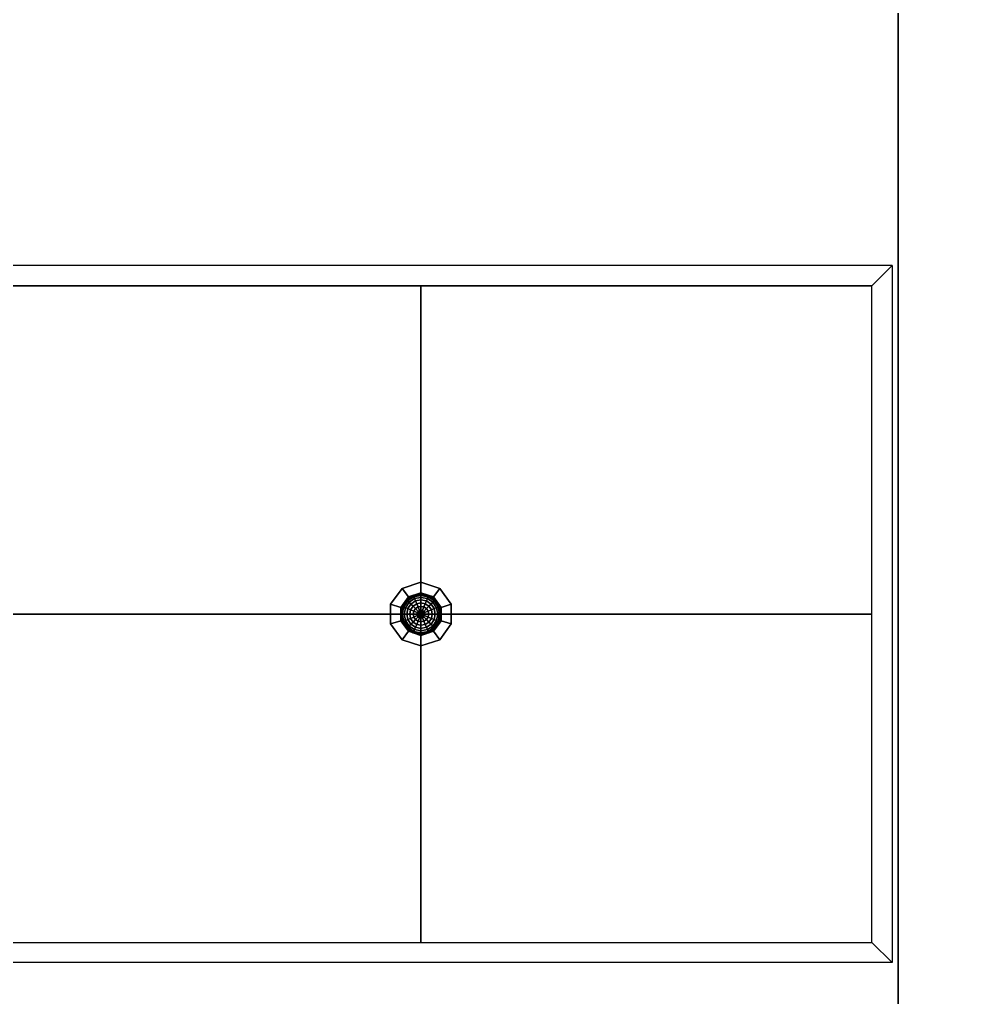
# Model space of a CAD drawing. Header units: millimetres. Extents: x 116.8 to 135.8, y -35.1 to -13.1.
# Drawn here: x 128.919 to 131.249, y -31.342 to -28.921 of the extents above; entities that cross this region are included whole.
import ezdxf

# ---------------------------------------------------------------- set-up
doc = ezdxf.new("R2010")
doc.units = ezdxf.units.MM
for name, color, linetype in [('controsoffitto', 41, 'Continuous'), ('cromato', 251, 'Continuous'), ('lampada', 2, 'Continuous'), ('pavimento', 253, 'Continuous'), ('pavimento_terrazza', 7, 'Continuous'), ('soffitto', 41, 'Continuous')]:
    doc.layers.add(name, color=color, linetype=linetype)

msp = doc.modelspace()

# ---------------------------------------------------------------- linework, layer by layer
at = {"layer": 'controsoffitto'}
for points in [[(126.5145, -29.5302, 2.7), (126.5645, -29.5802, 2.6), (131.0276, -29.5802, 2.6), (131.0776, -29.5302, 2.7)], [(131.0776, -31.2556, 2.7), (131.0276, -31.2056, 2.6), (131.0276, -29.5802, 2.6), (131.0776, -29.5302, 2.7)], [(129.9118, -29.5802, 2.6), (128.796, -29.5802, 2.6), (128.796, -30.3929, 2.6), (129.9118, -30.3929, 2.6)], [(131.0276, -29.5802, 2.6), (129.9118, -29.5802, 2.6), (129.9118, -30.3929, 2.6), (131.0276, -30.3929, 2.6)], [(129.9118, -30.3929, 2.6), (128.796, -30.3929, 2.6), (128.796, -31.2056, 2.6), (129.9118, -31.2056, 2.6)], [(131.0276, -30.3929, 2.6), (129.9118, -30.3929, 2.6), (129.9118, -31.2056, 2.6), (131.0276, -31.2056, 2.6)], [(126.5145, -31.2556, 2.7), (126.5645, -31.2056, 2.6), (131.0276, -31.2056, 2.6), (131.0776, -31.2556, 2.7)]]:
    msp.add_3dface(points, dxfattribs=at)
at = {"layer": 'cromato'}
for points in [[(129.8809, -30.3504, 2.6), (129.8655, -30.3292, 2.6), (129.8368, -30.3686, 2.6), (129.8618, -30.3767, 2.6)], [(129.8618, -30.3767, 2.575), (129.8368, -30.3686, 2.575), (129.8655, -30.3292, 2.575), (129.8809, -30.3504, 2.575)], [(129.8368, -30.3686, 2.6), (129.8655, -30.3292, 2.6), (129.8655, -30.3292, 2.575), (129.8368, -30.3686, 2.575)], [(129.9118, -30.3404, 2.6), (129.9118, -30.3141, 2.6), (129.8655, -30.3292, 2.6), (129.8809, -30.3504, 2.6)], [(129.8809, -30.3504, 2.575), (129.8655, -30.3292, 2.575), (129.9118, -30.3141, 2.575), (129.9118, -30.3404, 2.575)], [(129.8655, -30.3292, 2.6), (129.9118, -30.3141, 2.6), (129.9118, -30.3141, 2.575), (129.8655, -30.3292, 2.575)], [(129.8655, -30.3292, 2.6), (129.8809, -30.3504, 2.6), (129.8809, -30.3504, 2.575), (129.8655, -30.3292, 2.575)], [(129.9427, -30.3504, 2.6), (129.9582, -30.3292, 2.6), (129.9118, -30.3141, 2.6), (129.9118, -30.3404, 2.6)], [(129.9118, -30.3404, 2.575), (129.9118, -30.3141, 2.575), (129.9582, -30.3292, 2.575), (129.9427, -30.3504, 2.575)], [(129.9118, -30.3141, 2.6), (129.9582, -30.3292, 2.6), (129.9582, -30.3292, 2.575), (129.9118, -30.3141, 2.575)], [(129.9118, -30.3141, 2.6), (129.9118, -30.3404, 2.6), (129.9118, -30.3404, 2.575), (129.9118, -30.3141, 2.575)], [(129.9618, -30.3767, 2.6), (129.9868, -30.3686, 2.6), (129.9582, -30.3292, 2.6), (129.9427, -30.3504, 2.6)], [(129.9427, -30.3504, 2.575), (129.9582, -30.3292, 2.575), (129.9868, -30.3686, 2.575), (129.9618, -30.3767, 2.575)], [(129.9427, -30.3504, 2.6), (129.9582, -30.3292, 2.6), (129.9582, -30.3292, 2.575), (129.9427, -30.3504, 2.575)], [(129.9582, -30.3292, 2.6), (129.9868, -30.3686, 2.6), (129.9868, -30.3686, 2.575), (129.9582, -30.3292, 2.575)], [(129.8809, -30.3504, 2.575), (129.8618, -30.3767, 2.575), (129.8618, -30.3767, 2.6), (129.8809, -30.3504, 2.6)], [(129.9118, -30.3404, 2.575), (129.8809, -30.3504, 2.575), (129.8809, -30.3504, 2.6), (129.9118, -30.3404, 2.6)], [(129.9427, -30.3504, 2.575), (129.9118, -30.3404, 2.575), (129.9118, -30.3404, 2.6), (129.9427, -30.3504, 2.6)], [(129.9618, -30.3767, 2.575), (129.9427, -30.3504, 2.575), (129.9427, -30.3504, 2.6), (129.9618, -30.3767, 2.6)], [(129.8618, -30.4092, 2.6), (129.8368, -30.4173, 2.6), (129.8368, -30.3686, 2.6), (129.8618, -30.3767, 2.6)], [(129.8618, -30.3767, 2.575), (129.8368, -30.3686, 2.575), (129.8368, -30.4173, 2.575), (129.8618, -30.4092, 2.575)], [(129.8618, -30.3767, 2.6), (129.8368, -30.3686, 2.6), (129.8368, -30.3686, 2.575), (129.8618, -30.3767, 2.575)], [(129.8368, -30.3686, 2.6), (129.8368, -30.4173, 2.6), (129.8368, -30.4173, 2.575), (129.8368, -30.3686, 2.575)], [(129.8618, -30.4092, 2.575), (129.8618, -30.3767, 2.575), (129.8618, -30.3767, 2.6), (129.8618, -30.4092, 2.6)], [(129.9618, -30.4092, 2.6), (129.9868, -30.4173, 2.6), (129.9868, -30.3686, 2.6), (129.9618, -30.3767, 2.6)], [(129.9618, -30.3767, 2.575), (129.9868, -30.3686, 2.575), (129.9868, -30.4173, 2.575), (129.9618, -30.4092, 2.575)], [(129.9868, -30.3686, 2.6), (129.9618, -30.3767, 2.6), (129.9618, -30.3767, 2.575), (129.9868, -30.3686, 2.575)], [(129.9618, -30.4092, 2.575), (129.9618, -30.3767, 2.575), (129.9618, -30.3767, 2.6), (129.9618, -30.4092, 2.6)], [(129.9868, -30.3686, 2.6), (129.9868, -30.4173, 2.6), (129.9868, -30.4173, 2.575), (129.9868, -30.3686, 2.575)], [(129.8809, -30.4355, 2.6), (129.8655, -30.4568, 2.6), (129.8368, -30.4173, 2.6), (129.8618, -30.4092, 2.6)], [(129.8618, -30.4092, 2.575), (129.8368, -30.4173, 2.575), (129.8655, -30.4568, 2.575), (129.8809, -30.4355, 2.575)], [(129.8618, -30.4092, 2.6), (129.8368, -30.4173, 2.6), (129.8368, -30.4173, 2.575), (129.8618, -30.4092, 2.575)], [(129.8368, -30.4173, 2.6), (129.8655, -30.4568, 2.6), (129.8655, -30.4568, 2.575), (129.8368, -30.4173, 2.575)], [(129.8809, -30.4355, 2.575), (129.8618, -30.4092, 2.575), (129.8618, -30.4092, 2.6), (129.8809, -30.4355, 2.6)], [(129.9618, -30.4092, 2.6), (129.9868, -30.4173, 2.6), (129.9582, -30.4568, 2.6), (129.9427, -30.4355, 2.6)], [(129.9427, -30.4355, 2.575), (129.9582, -30.4568, 2.575), (129.9868, -30.4173, 2.575), (129.9618, -30.4092, 2.575)], [(129.9618, -30.4092, 2.575), (129.9427, -30.4355, 2.575), (129.9427, -30.4355, 2.6), (129.9618, -30.4092, 2.6)], [(129.9582, -30.4568, 2.6), (129.9868, -30.4173, 2.6), (129.9868, -30.4173, 2.575), (129.9582, -30.4568, 2.575)], [(129.9868, -30.4173, 2.6), (129.9618, -30.4092, 2.6), (129.9618, -30.4092, 2.575), (129.9868, -30.4173, 2.575)], [(129.9118, -30.4455, 2.6), (129.9118, -30.4718, 2.6), (129.8655, -30.4568, 2.6), (129.8809, -30.4355, 2.6)], [(129.8809, -30.4355, 2.575), (129.8655, -30.4568, 2.575), (129.9118, -30.4718, 2.575), (129.9118, -30.4455, 2.575)], [(129.8809, -30.4355, 2.6), (129.8655, -30.4568, 2.6), (129.8655, -30.4568, 2.575), (129.8809, -30.4355, 2.575)], [(129.9118, -30.4455, 2.575), (129.8809, -30.4355, 2.575), (129.8809, -30.4355, 2.6), (129.9118, -30.4455, 2.6)], [(129.9427, -30.4355, 2.6), (129.9582, -30.4568, 2.6), (129.9118, -30.4718, 2.6), (129.9118, -30.4455, 2.6)], [(129.9118, -30.4455, 2.575), (129.9118, -30.4718, 2.575), (129.9582, -30.4568, 2.575), (129.9427, -30.4355, 2.575)], [(129.9427, -30.4355, 2.575), (129.9118, -30.4455, 2.575), (129.9118, -30.4455, 2.6), (129.9427, -30.4355, 2.6)], [(129.9118, -30.4455, 2.6), (129.9118, -30.4718, 2.6), (129.9118, -30.4718, 2.575), (129.9118, -30.4455, 2.575)], [(129.9427, -30.4355, 2.6), (129.9582, -30.4568, 2.6), (129.9582, -30.4568, 2.575), (129.9427, -30.4355, 2.575)], [(129.8655, -30.4568, 2.6), (129.9118, -30.4718, 2.6), (129.9118, -30.4718, 2.575), (129.8655, -30.4568, 2.575)], [(129.9118, -30.4718, 2.6), (129.9582, -30.4568, 2.6), (129.9582, -30.4568, 2.575), (129.9118, -30.4718, 2.575)]]:
    msp.add_3dface(points, dxfattribs=at)
at = {"layer": 'lampada'}
for points in [[(129.8665, -30.3742, 2.5652), (129.8772, -30.3583, 2.5652), (129.8765, -30.3576, 2.575), (129.8657, -30.3738, 2.575)], [(129.8692, -30.3753, 2.5559), (129.8792, -30.3603, 2.5559), (129.8772, -30.3583, 2.5652), (129.8665, -30.3742, 2.5652)], [(129.8772, -30.3583, 2.5652), (129.8931, -30.3477, 2.5652), (129.8927, -30.3468, 2.575), (129.8765, -30.3576, 2.575)], [(129.8792, -30.3603, 2.5559), (129.8942, -30.3503, 2.5559), (129.8931, -30.3477, 2.5652), (129.8772, -30.3583, 2.5652)], [(129.8824, -30.3636, 2.5472), (129.8959, -30.3546, 2.5472), (129.8942, -30.3503, 2.5559), (129.8792, -30.3603, 2.5559)], [(129.8868, -30.368, 2.5396), (129.8983, -30.3603, 2.5396), (129.8959, -30.3546, 2.5472), (129.8824, -30.3636, 2.5472)], [(129.8931, -30.3477, 2.5652), (129.9118, -30.3439, 2.5652), (129.9118, -30.343, 2.575), (129.8927, -30.3468, 2.575)], [(129.8942, -30.3503, 2.5559), (129.9118, -30.3468, 2.5559), (129.9118, -30.3439, 2.5652), (129.8931, -30.3477, 2.5652)], [(129.8959, -30.3546, 2.5472), (129.9118, -30.3514, 2.5472), (129.9118, -30.3468, 2.5559), (129.8942, -30.3503, 2.5559)], [(129.8983, -30.3603, 2.5396), (129.9118, -30.3576, 2.5396), (129.9118, -30.3514, 2.5472), (129.8959, -30.3546, 2.5472)], [(129.9012, -30.3673, 2.5334), (129.9118, -30.3652, 2.5334), (129.9118, -30.3576, 2.5396), (129.8983, -30.3603, 2.5396)], [(129.9118, -30.3439, 2.5652), (129.9306, -30.3477, 2.5652), (129.931, -30.3468, 2.575), (129.9118, -30.343, 2.575)], [(129.9118, -30.3468, 2.5559), (129.9295, -30.3503, 2.5559), (129.9306, -30.3477, 2.5652), (129.9118, -30.3439, 2.5652)], [(129.9118, -30.3514, 2.5472), (129.9278, -30.3546, 2.5472), (129.9295, -30.3503, 2.5559), (129.9118, -30.3468, 2.5559)], [(129.9118, -30.3576, 2.5396), (129.9254, -30.3603, 2.5396), (129.9278, -30.3546, 2.5472), (129.9118, -30.3514, 2.5472)], [(129.9118, -30.3652, 2.5334), (129.9225, -30.3673, 2.5334), (129.9254, -30.3603, 2.5396), (129.9118, -30.3576, 2.5396)], [(129.9254, -30.3603, 2.5396), (129.9368, -30.368, 2.5396), (129.9412, -30.3636, 2.5472), (129.9278, -30.3546, 2.5472)], [(129.9278, -30.3546, 2.5472), (129.9412, -30.3636, 2.5472), (129.9445, -30.3603, 2.5559), (129.9295, -30.3503, 2.5559)], [(129.9295, -30.3503, 2.5559), (129.9445, -30.3603, 2.5559), (129.9465, -30.3583, 2.5652), (129.9306, -30.3477, 2.5652)], [(129.9306, -30.3477, 2.5652), (129.9465, -30.3583, 2.5652), (129.9472, -30.3576, 2.575), (129.931, -30.3468, 2.575)], [(129.9445, -30.3603, 2.5559), (129.9545, -30.3753, 2.5559), (129.9572, -30.3742, 2.5652), (129.9465, -30.3583, 2.5652)], [(129.9465, -30.3583, 2.5652), (129.9572, -30.3742, 2.5652), (129.958, -30.3738, 2.575), (129.9472, -30.3576, 2.575)], [(129.8628, -30.393, 2.5652), (129.8665, -30.3742, 2.5652), (129.8657, -30.3738, 2.575), (129.8618, -30.393, 2.575)], [(129.8657, -30.393, 2.5559), (129.8692, -30.3753, 2.5559), (129.8665, -30.3742, 2.5652), (129.8628, -30.393, 2.5652)], [(129.8703, -30.393, 2.5472), (129.8734, -30.3771, 2.5472), (129.8692, -30.3753, 2.5559), (129.8657, -30.393, 2.5559)], [(129.8734, -30.3771, 2.5472), (129.8824, -30.3636, 2.5472), (129.8792, -30.3603, 2.5559), (129.8692, -30.3753, 2.5559)], [(129.8765, -30.393, 2.5396), (129.8792, -30.3794, 2.5396), (129.8734, -30.3771, 2.5472), (129.8703, -30.393, 2.5472)], [(129.8792, -30.3794, 2.5396), (129.8868, -30.368, 2.5396), (129.8824, -30.3636, 2.5472), (129.8734, -30.3771, 2.5472)], [(129.8841, -30.393, 2.5334), (129.8862, -30.3823, 2.5334), (129.8792, -30.3794, 2.5396), (129.8765, -30.393, 2.5396)], [(129.8862, -30.3823, 2.5334), (129.8922, -30.3733, 2.5334), (129.8868, -30.368, 2.5396), (129.8792, -30.3794, 2.5396)], [(129.8927, -30.393, 2.5288), (129.8942, -30.3856, 2.5288), (129.8862, -30.3823, 2.5334), (129.8841, -30.393, 2.5334)], [(129.8942, -30.3856, 2.5288), (129.8983, -30.3794, 2.5288), (129.8922, -30.3733, 2.5334), (129.8862, -30.3823, 2.5334)], [(129.8922, -30.3733, 2.5334), (129.9012, -30.3673, 2.5334), (129.8983, -30.3603, 2.5396), (129.8868, -30.368, 2.5396)], [(129.8983, -30.3794, 2.5288), (129.9045, -30.3753, 2.5288), (129.9012, -30.3673, 2.5334), (129.8922, -30.3733, 2.5334)], [(129.9028, -30.3892, 2.526), (129.9049, -30.3861, 2.526), (129.8983, -30.3794, 2.5288), (129.8942, -30.3856, 2.5288)], [(129.9049, -30.3861, 2.526), (129.9081, -30.384, 2.526), (129.9045, -30.3753, 2.5288), (129.8983, -30.3794, 2.5288)], [(129.9045, -30.3753, 2.5288), (129.9118, -30.3738, 2.5288), (129.9118, -30.3652, 2.5334), (129.9012, -30.3673, 2.5334)], [(129.9081, -30.384, 2.526), (129.9118, -30.3832, 2.526), (129.9118, -30.3738, 2.5288), (129.9045, -30.3753, 2.5288)], [(129.9118, -30.393, 2.525), (129.9118, -30.393, 2.525), (129.9081, -30.384, 2.526), (129.9049, -30.3861, 2.526)], [(129.9118, -30.393, 2.525), (129.9118, -30.393, 2.525), (129.9118, -30.3832, 2.526), (129.9081, -30.384, 2.526)], [(129.9118, -30.3738, 2.5288), (129.9192, -30.3753, 2.5288), (129.9225, -30.3673, 2.5334), (129.9118, -30.3652, 2.5334)], [(129.9118, -30.3832, 2.526), (129.9156, -30.384, 2.526), (129.9192, -30.3753, 2.5288), (129.9118, -30.3738, 2.5288)], [(129.9118, -30.393, 2.525), (129.9118, -30.393, 2.525), (129.9156, -30.384, 2.526), (129.9118, -30.3832, 2.526)], [(129.9118, -30.393, 2.525), (129.9118, -30.393, 2.525), (129.9187, -30.3861, 2.526), (129.9156, -30.384, 2.526)], [(129.9156, -30.384, 2.526), (129.9187, -30.3861, 2.526), (129.9254, -30.3794, 2.5288), (129.9192, -30.3753, 2.5288)], [(129.9187, -30.3861, 2.526), (129.9209, -30.3892, 2.526), (129.9295, -30.3856, 2.5288), (129.9254, -30.3794, 2.5288)], [(129.9192, -30.3753, 2.5288), (129.9254, -30.3794, 2.5288), (129.9315, -30.3733, 2.5334), (129.9225, -30.3673, 2.5334)], [(129.9225, -30.3673, 2.5334), (129.9315, -30.3733, 2.5334), (129.9368, -30.368, 2.5396), (129.9254, -30.3603, 2.5396)], [(129.9254, -30.3794, 2.5288), (129.9295, -30.3856, 2.5288), (129.9375, -30.3823, 2.5334), (129.9315, -30.3733, 2.5334)], [(129.9295, -30.3856, 2.5288), (129.931, -30.393, 2.5288), (129.9396, -30.393, 2.5334), (129.9375, -30.3823, 2.5334)], [(129.9315, -30.3733, 2.5334), (129.9375, -30.3823, 2.5334), (129.9445, -30.3794, 2.5396), (129.9368, -30.368, 2.5396)], [(129.9368, -30.368, 2.5396), (129.9445, -30.3794, 2.5396), (129.9503, -30.3771, 2.5472), (129.9412, -30.3636, 2.5472)], [(129.9375, -30.3823, 2.5334), (129.9396, -30.393, 2.5334), (129.9472, -30.393, 2.5396), (129.9445, -30.3794, 2.5396)], [(129.9412, -30.3636, 2.5472), (129.9503, -30.3771, 2.5472), (129.9545, -30.3753, 2.5559), (129.9445, -30.3603, 2.5559)], [(129.9445, -30.3794, 2.5396), (129.9472, -30.393, 2.5396), (129.9534, -30.393, 2.5472), (129.9503, -30.3771, 2.5472)], [(129.9503, -30.3771, 2.5472), (129.9534, -30.393, 2.5472), (129.958, -30.393, 2.5559), (129.9545, -30.3753, 2.5559)], [(129.9545, -30.3753, 2.5559), (129.958, -30.393, 2.5559), (129.9609, -30.393, 2.5652), (129.9572, -30.3742, 2.5652)], [(129.9572, -30.3742, 2.5652), (129.9609, -30.393, 2.5652), (129.9618, -30.393, 2.575), (129.958, -30.3738, 2.575)], [(129.8665, -30.4117, 2.5652), (129.8628, -30.393, 2.5652), (129.8618, -30.393, 2.575), (129.8657, -30.4121, 2.575)], [(129.8692, -30.4106, 2.5559), (129.8657, -30.393, 2.5559), (129.8628, -30.393, 2.5652), (129.8665, -30.4117, 2.5652)], [(129.8734, -30.4089, 2.5472), (129.8703, -30.393, 2.5472), (129.8657, -30.393, 2.5559), (129.8692, -30.4106, 2.5559)], [(129.8792, -30.4065, 2.5396), (129.8765, -30.393, 2.5396), (129.8703, -30.393, 2.5472), (129.8734, -30.4089, 2.5472)], [(129.8868, -30.418, 2.5396), (129.8792, -30.4065, 2.5396), (129.8734, -30.4089, 2.5472), (129.8824, -30.4224, 2.5472)], [(129.8862, -30.4036, 2.5334), (129.8841, -30.393, 2.5334), (129.8765, -30.393, 2.5396), (129.8792, -30.4065, 2.5396)], [(129.8922, -30.4126, 2.5334), (129.8862, -30.4036, 2.5334), (129.8792, -30.4065, 2.5396), (129.8868, -30.418, 2.5396)], [(129.8942, -30.4003, 2.5288), (129.8927, -30.393, 2.5288), (129.8841, -30.393, 2.5334), (129.8862, -30.4036, 2.5334)], [(129.8983, -30.4065, 2.5288), (129.8942, -30.4003, 2.5288), (129.8862, -30.4036, 2.5334), (129.8922, -30.4126, 2.5334)], [(129.9045, -30.4106, 2.5288), (129.8983, -30.4065, 2.5288), (129.8922, -30.4126, 2.5334), (129.9012, -30.4186, 2.5334)], [(129.9021, -30.393, 2.526), (129.9028, -30.3892, 2.526), (129.8942, -30.3856, 2.5288), (129.8927, -30.393, 2.5288)], [(129.9028, -30.3967, 2.526), (129.9021, -30.393, 2.526), (129.8927, -30.393, 2.5288), (129.8942, -30.4003, 2.5288)], [(129.9049, -30.3999, 2.526), (129.9028, -30.3967, 2.526), (129.8942, -30.4003, 2.5288), (129.8983, -30.4065, 2.5288)], [(129.9081, -30.402, 2.526), (129.9049, -30.3999, 2.526), (129.8983, -30.4065, 2.5288), (129.9045, -30.4106, 2.5288)], [(129.9118, -30.393, 2.525), (129.9118, -30.393, 2.525), (129.9028, -30.3892, 2.526), (129.9021, -30.393, 2.526)], [(129.9118, -30.393, 2.525), (129.9118, -30.393, 2.525), (129.9021, -30.393, 2.526), (129.9028, -30.3967, 2.526)], [(129.9118, -30.393, 2.525), (129.9118, -30.393, 2.525), (129.9049, -30.3861, 2.526), (129.9028, -30.3892, 2.526)], [(129.9118, -30.393, 2.525), (129.9118, -30.393, 2.525), (129.9028, -30.3967, 2.526), (129.9049, -30.3999, 2.526)], [(129.9118, -30.4027, 2.526), (129.9081, -30.402, 2.526), (129.9045, -30.4106, 2.5288), (129.9118, -30.4121, 2.5288)], [(129.9118, -30.393, 2.525), (129.9118, -30.393, 2.525), (129.9049, -30.3999, 2.526), (129.9081, -30.402, 2.526)], [(129.9118, -30.393, 2.525), (129.9118, -30.393, 2.525), (129.9081, -30.402, 2.526), (129.9118, -30.4027, 2.526)], [(129.9118, -30.393, 2.525), (129.9118, -30.393, 2.525), (129.9209, -30.3892, 2.526), (129.9187, -30.3861, 2.526)], [(129.9118, -30.393, 2.525), (129.9118, -30.393, 2.525), (129.9216, -30.393, 2.526), (129.9209, -30.3892, 2.526)], [(129.9118, -30.393, 2.525), (129.9118, -30.393, 2.525), (129.9209, -30.3967, 2.526), (129.9216, -30.393, 2.526)], [(129.9118, -30.393, 2.525), (129.9118, -30.393, 2.525), (129.9187, -30.3999, 2.526), (129.9209, -30.3967, 2.526)], [(129.9118, -30.393, 2.525), (129.9118, -30.393, 2.525), (129.9156, -30.402, 2.526), (129.9187, -30.3999, 2.526)], [(129.9118, -30.393, 2.525), (129.9118, -30.393, 2.525), (129.9118, -30.4027, 2.526), (129.9156, -30.402, 2.526)], [(129.9156, -30.402, 2.526), (129.9118, -30.4027, 2.526), (129.9118, -30.4121, 2.5288), (129.9192, -30.4106, 2.5288)], [(129.9187, -30.3999, 2.526), (129.9156, -30.402, 2.526), (129.9192, -30.4106, 2.5288), (129.9254, -30.4065, 2.5288)], [(129.9209, -30.3967, 2.526), (129.9187, -30.3999, 2.526), (129.9254, -30.4065, 2.5288), (129.9295, -30.4003, 2.5288)], [(129.9254, -30.4065, 2.5288), (129.9192, -30.4106, 2.5288), (129.9225, -30.4186, 2.5334), (129.9315, -30.4126, 2.5334)], [(129.9209, -30.3892, 2.526), (129.9216, -30.393, 2.526), (129.931, -30.393, 2.5288), (129.9295, -30.3856, 2.5288)], [(129.9216, -30.393, 2.526), (129.9209, -30.3967, 2.526), (129.9295, -30.4003, 2.5288), (129.931, -30.393, 2.5288)], [(129.9295, -30.4003, 2.5288), (129.9254, -30.4065, 2.5288), (129.9315, -30.4126, 2.5334), (129.9375, -30.4036, 2.5334)], [(129.931, -30.393, 2.5288), (129.9295, -30.4003, 2.5288), (129.9375, -30.4036, 2.5334), (129.9396, -30.393, 2.5334)], [(129.9375, -30.4036, 2.5334), (129.9315, -30.4126, 2.5334), (129.9368, -30.418, 2.5396), (129.9445, -30.4065, 2.5396)], [(129.9445, -30.4065, 2.5396), (129.9368, -30.418, 2.5396), (129.9412, -30.4224, 2.5472), (129.9503, -30.4089, 2.5472)], [(129.9396, -30.393, 2.5334), (129.9375, -30.4036, 2.5334), (129.9445, -30.4065, 2.5396), (129.9472, -30.393, 2.5396)], [(129.9472, -30.393, 2.5396), (129.9445, -30.4065, 2.5396), (129.9503, -30.4089, 2.5472), (129.9534, -30.393, 2.5472)], [(129.9534, -30.393, 2.5472), (129.9503, -30.4089, 2.5472), (129.9545, -30.4106, 2.5559), (129.958, -30.393, 2.5559)], [(129.958, -30.393, 2.5559), (129.9545, -30.4106, 2.5559), (129.9572, -30.4117, 2.5652), (129.9609, -30.393, 2.5652)], [(129.9609, -30.393, 2.5652), (129.9572, -30.4117, 2.5652), (129.958, -30.4121, 2.575), (129.9618, -30.393, 2.575)], [(129.8772, -30.4276, 2.5652), (129.8665, -30.4117, 2.5652), (129.8657, -30.4121, 2.575), (129.8765, -30.4283, 2.575)], [(129.8792, -30.4256, 2.5559), (129.8692, -30.4106, 2.5559), (129.8665, -30.4117, 2.5652), (129.8772, -30.4276, 2.5652)], [(129.8824, -30.4224, 2.5472), (129.8734, -30.4089, 2.5472), (129.8692, -30.4106, 2.5559), (129.8792, -30.4256, 2.5559)], [(129.8931, -30.4383, 2.5652), (129.8772, -30.4276, 2.5652), (129.8765, -30.4283, 2.575), (129.8927, -30.4392, 2.575)], [(129.8942, -30.4356, 2.5559), (129.8792, -30.4256, 2.5559), (129.8772, -30.4276, 2.5652), (129.8931, -30.4383, 2.5652)], [(129.8959, -30.4314, 2.5472), (129.8824, -30.4224, 2.5472), (129.8792, -30.4256, 2.5559), (129.8942, -30.4356, 2.5559)], [(129.8983, -30.4256, 2.5396), (129.8868, -30.418, 2.5396), (129.8824, -30.4224, 2.5472), (129.8959, -30.4314, 2.5472)], [(129.9012, -30.4186, 2.5334), (129.8922, -30.4126, 2.5334), (129.8868, -30.418, 2.5396), (129.8983, -30.4256, 2.5396)], [(129.9118, -30.4345, 2.5472), (129.8959, -30.4314, 2.5472), (129.8942, -30.4356, 2.5559), (129.9118, -30.4392, 2.5559)], [(129.9118, -30.4283, 2.5396), (129.8983, -30.4256, 2.5396), (129.8959, -30.4314, 2.5472), (129.9118, -30.4345, 2.5472)], [(129.9118, -30.4207, 2.5334), (129.9012, -30.4186, 2.5334), (129.8983, -30.4256, 2.5396), (129.9118, -30.4283, 2.5396)], [(129.9118, -30.4121, 2.5288), (129.9045, -30.4106, 2.5288), (129.9012, -30.4186, 2.5334), (129.9118, -30.4207, 2.5334)], [(129.9192, -30.4106, 2.5288), (129.9118, -30.4121, 2.5288), (129.9118, -30.4207, 2.5334), (129.9225, -30.4186, 2.5334)], [(129.9225, -30.4186, 2.5334), (129.9118, -30.4207, 2.5334), (129.9118, -30.4283, 2.5396), (129.9254, -30.4256, 2.5396)], [(129.9254, -30.4256, 2.5396), (129.9118, -30.4283, 2.5396), (129.9118, -30.4345, 2.5472), (129.9278, -30.4314, 2.5472)], [(129.9278, -30.4314, 2.5472), (129.9118, -30.4345, 2.5472), (129.9118, -30.4392, 2.5559), (129.9295, -30.4356, 2.5559)], [(129.9315, -30.4126, 2.5334), (129.9225, -30.4186, 2.5334), (129.9254, -30.4256, 2.5396), (129.9368, -30.418, 2.5396)], [(129.9368, -30.418, 2.5396), (129.9254, -30.4256, 2.5396), (129.9278, -30.4314, 2.5472), (129.9412, -30.4224, 2.5472)], [(129.9412, -30.4224, 2.5472), (129.9278, -30.4314, 2.5472), (129.9295, -30.4356, 2.5559), (129.9445, -30.4256, 2.5559)], [(129.9445, -30.4256, 2.5559), (129.9295, -30.4356, 2.5559), (129.9306, -30.4383, 2.5652), (129.9465, -30.4276, 2.5652)], [(129.9465, -30.4276, 2.5652), (129.9306, -30.4383, 2.5652), (129.931, -30.4392, 2.575), (129.9472, -30.4283, 2.575)], [(129.9503, -30.4089, 2.5472), (129.9412, -30.4224, 2.5472), (129.9445, -30.4256, 2.5559), (129.9545, -30.4106, 2.5559)], [(129.9545, -30.4106, 2.5559), (129.9445, -30.4256, 2.5559), (129.9465, -30.4276, 2.5652), (129.9572, -30.4117, 2.5652)], [(129.9572, -30.4117, 2.5652), (129.9465, -30.4276, 2.5652), (129.9472, -30.4283, 2.575), (129.958, -30.4121, 2.575)], [(129.9118, -30.442, 2.5652), (129.8931, -30.4383, 2.5652), (129.8927, -30.4392, 2.575), (129.9118, -30.443, 2.575)], [(129.9118, -30.4392, 2.5559), (129.8942, -30.4356, 2.5559), (129.8931, -30.4383, 2.5652), (129.9118, -30.442, 2.5652)], [(129.9295, -30.4356, 2.5559), (129.9118, -30.4392, 2.5559), (129.9118, -30.442, 2.5652), (129.9306, -30.4383, 2.5652)], [(129.9306, -30.4383, 2.5652), (129.9118, -30.442, 2.5652), (129.9118, -30.443, 2.575), (129.931, -30.4392, 2.575)]]:
    msp.add_3dface(points, dxfattribs=at)
at = {"layer": 'pavimento'}
for points in [[(133.543, -28.0149, -0.0183), (133.543, -32.8399, -0.0183), (128.843, -32.8399, -0.0183), (128.843, -28.0024, -0.0183)], [(128.843, -28.0024), (128.843, -32.8399), (133.543, -32.8399), (133.543, -28.0149)]]:
    msp.add_3dface(points, dxfattribs=at)
at = {"layer": 'pavimento_terrazza'}
for points in [[(131.093, -31.4899, 3), (126.343, -31.4899, 3), (126.343, -27.8399, 3), (131.093, -27.8399, 3)], [(135.843, -31.4899, 3), (131.093, -31.4899, 3), (131.093, -27.8399, 3), (135.843, -27.8399, 3)]]:
    msp.add_3dface(points, dxfattribs=at)
at = {"layer": 'soffitto'}
for points in [[(131.093, -27.8399, 2.7), (126.343, -27.8399, 2.7), (126.343, -31.4899, 2.7), (131.093, -31.4899, 2.7)], [(135.843, -27.8399, 2.7), (131.093, -27.8399, 2.7), (131.093, -31.4899, 2.7), (135.843, -31.4899, 2.7)]]:
    msp.add_3dface(points, dxfattribs=at)

doc.saveas('drawing.dxf')
